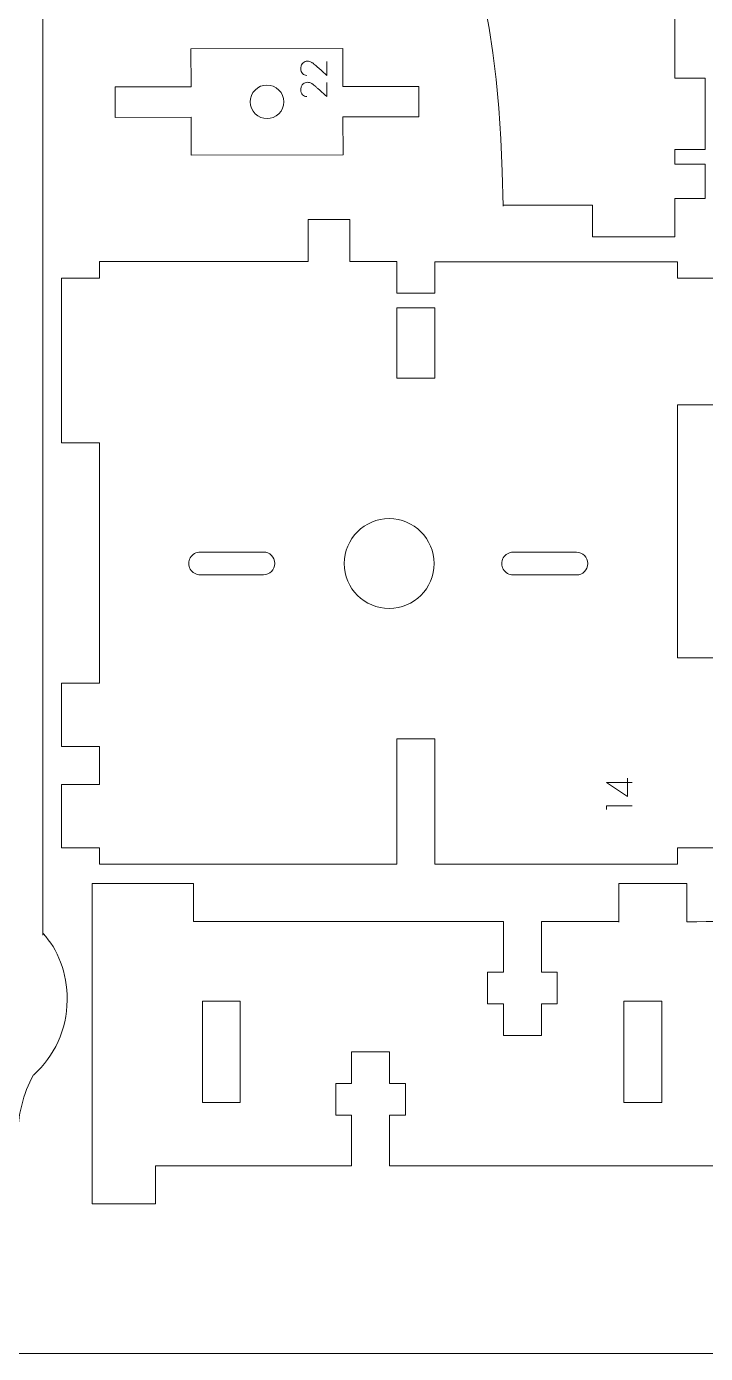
# Model space of a CAD drawing. Header units: millimetres. Extents: x 1 to 3601, y 1 to 1216.
# Drawn here: x 456.9 to 510.6, y 1.5 to 106.3 of the extents above; entities that cross this region are included whole.
import ezdxf

# ---------------------------------------------------------------- set-up
doc = ezdxf.new("R2010")
doc.units = ezdxf.units.MM
doc.layers.get('0').update_dxf_attribs({"lineweight": 5})
for name, color, linetype, lineweight in [('MARCATGE', 1, 'Continuous', 5), ('NO IMPRES', 5, 'Continuous', 5), ('TALL 1', 4, 'Continuous', 5)]:
    doc.layers.add(name, color=color, linetype=linetype, lineweight=lineweight)

msp = doc.modelspace()

# ---------------------------------------------------------------- linework, layer by layer
for points, knots in [([(499.37, 143.93), (499.37, 143.93), (499.37, 143.73), (499.37, 143.73), (499.37, 143.73), (499.37, 143.73), (499.37, 140.73), (499.37, 140.73), (499.37, 140.73), (499.37, 140.73), (494.47, 140.73), (494.47, 140.73), (494.47, 140.73), (483.69, 139.79), (481.35, 139.17), (481.44, 139.16), (481.44, 139.16), (478.98, 138.53), (475.77, 135.38), (475.96, 131.63), (475.96, 131.63), (475.96, 128.16), (478.21, 125.2), (481.33, 124.15), (481.33, 124.15), (484.51, 122.91), (494.19, 122.39), (494.6, 92.13), (494.6, 92.13), (494.6, 92.13), (494.6, 92.23), (494.6, 92.23), (494.6, 92.23), (494.6, 92.23), (501.67, 92.23), (501.67, 92.23), (501.67, 92.23), (501.67, 92.23), (501.67, 89.73), (501.67, 89.73), (501.67, 89.73), (501.67, 89.73), (508.17, 89.73), (508.17, 89.73), (508.17, 89.73), (508.17, 89.73), (508.17, 92.75), (508.17, 92.75), (508.17, 92.75), (508.17, 92.75), (510.57, 92.75), (510.57, 92.75), (510.57, 92.75), (510.57, 92.75), (510.57, 95.45), (510.57, 95.45), (510.57, 95.45), (510.57, 95.45), (508.17, 95.45), (508.17, 95.45), (508.17, 95.45), (508.17, 95.45), (508.17, 96.63), (508.17, 96.63), (508.17, 96.63), (508.17, 96.63), (510.57, 96.63), (510.57, 96.63), (510.57, 96.63), (510.57, 96.63), (510.57, 102.25), (510.57, 102.25), (510.57, 102.25), (510.57, 102.25), (508.17, 102.25), (508.17, 102.25), (508.17, 102.25), (508.17, 102.25), (508.17, 109.72), (508.17, 109.72), (508.17, 109.72), (508.17, 109.72), (508.17, 109.73), (508.17, 109.73), (508.17, 109.73), (508.17, 109.73), (504.47, 109.73), (504.47, 109.73), (504.47, 109.73), (504.47, 109.73), (504.47, 124.73), (504.47, 124.73), (504.47, 124.73), (504.47, 124.73), (508.17, 124.73), (508.17, 124.73), (508.17, 124.73), (508.17, 124.73), (508.17, 130.77), (508.17, 130.77), (508.17, 130.77), (508.17, 130.77), (510.57, 130.77), (510.57, 130.77), (510.57, 130.77), (510.57, 130.77), (510.57, 139.77), (510.57, 139.77), (510.57, 139.77), (510.57, 139.77), (508.17, 139.77), (508.17, 139.77), (508.17, 139.77), (508.17, 139.77), (508.17, 143.93), (508.17, 143.93), (508.17, 143.93), (508.17, 143.93), (499.37, 143.93), (499.37, 143.93)], [0, 0, 0, 0, 0.032258, 0.032258, 0.032258, 0.032258, 0.064516, 0.064516, 0.064516, 0.064516, 0.096774, 0.096774, 0.096774, 0.096774, 0.129032, 0.129032, 0.129032, 0.129032, 0.16129, 0.16129, 0.16129, 0.16129, 0.193548, 0.193548, 0.193548, 0.193548, 0.225806, 0.225806, 0.225806, 0.225806, 0.258065, 0.258065, 0.258065, 0.258065, 0.290323, 0.290323, 0.290323, 0.290323, 0.322581, 0.322581, 0.322581, 0.322581, 0.354839, 0.354839, 0.354839, 0.354839, 0.387097, 0.387097, 0.387097, 0.387097, 0.419355, 0.419355, 0.419355, 0.419355, 0.451613, 0.451613, 0.451613, 0.451613, 0.483871, 0.483871, 0.483871, 0.483871, 0.516129, 0.516129, 0.516129, 0.516129, 0.548387, 0.548387, 0.548387, 0.548387, 0.580645, 0.580645, 0.580645, 0.580645, 0.612903, 0.612903, 0.612903, 0.612903, 0.645161, 0.645161, 0.645161, 0.645161, 0.677419, 0.677419, 0.677419, 0.677419, 0.709677, 0.709677, 0.709677, 0.709677, 0.741935, 0.741935, 0.741935, 0.741935, 0.774194, 0.774194, 0.774194, 0.774194, 0.806452, 0.806452, 0.806452, 0.806452, 0.83871, 0.83871, 0.83871, 0.83871, 0.870968, 0.870968, 0.870968, 0.870968, 0.903226, 0.903226, 0.903226, 0.903226, 0.935484, 0.935484, 0.935484, 0.935484, 1, 1, 1, 1]), ([(456.22, 18.79), (456.22, 18.79), (456.22, 18.55), (456.22, 18.55), (456.22, 18.55), (456.22, 20.25), (456.65, 22.01), (457.47, 23.49), (457.47, 23.49), (457.47, 23.49), (457.49, 23.51), (457.49, 23.51), (457.49, 23.51), (459.11, 24.96), (460.13, 27.06), (460.13, 29.4), (460.13, 29.4), (460.13, 31.64), (459.39, 33.4), (458.23, 34.68), (458.23, 34.68), (458.23, 34.68), (458.22, 34.54), (458.22, 34.54), (458.22, 34.54), (458.22, 34.54), (458.22, 109.4), (458.22, 109.4), (458.22, 109.4), (458.22, 112.71), (455.54, 115.4), (452.22, 115.4), (452.22, 115.4), (448.91, 115.4), (446.22, 112.71), (446.22, 109.4), (446.22, 109.4), (446.22, 109.4), (446.22, 34.54), (446.22, 34.54), (446.22, 34.54), (446.22, 34.54), (446.2, 34.66), (446.2, 34.66), (446.2, 34.66), (445.05, 33.39), (444.32, 31.63), (444.32, 29.4), (444.32, 29.4), (444.32, 27.05), (445.34, 24.95), (446.96, 23.5), (446.96, 23.5), (446.96, 23.5), (446.97, 23.49), (446.97, 23.49), (446.97, 23.49), (447.79, 22.01), (448.22, 20.25), (448.22, 18.55), (448.22, 18.55), (448.22, 18.55), (448.22, 18.79), (448.22, 18.79), (448.22, 18.79), (448.22, 18.79), (448.22, 16.02), (448.22, 16.02), (448.22, 16.02), (448.22, 14.6), (448.98, 13.27), (450.22, 12.56), (450.22, 12.56), (451.46, 11.85), (452.98, 11.85), (454.22, 12.56), (454.22, 12.56), (455.46, 13.27), (456.22, 14.6), (456.22, 16.02), (456.22, 16.02), (456.22, 16.02), (456.22, 18.79), (456.22, 18.79)], [0, 0, 0, 0, 0.045455, 0.045455, 0.045455, 0.045455, 0.090909, 0.090909, 0.090909, 0.090909, 0.136364, 0.136364, 0.136364, 0.136364, 0.181818, 0.181818, 0.181818, 0.181818, 0.227273, 0.227273, 0.227273, 0.227273, 0.272727, 0.272727, 0.272727, 0.272727, 0.318182, 0.318182, 0.318182, 0.318182, 0.363636, 0.363636, 0.363636, 0.363636, 0.409091, 0.409091, 0.409091, 0.409091, 0.454545, 0.454545, 0.454545, 0.454545, 0.5, 0.5, 0.5, 0.5, 0.545455, 0.545455, 0.545455, 0.545455, 0.590909, 0.590909, 0.590909, 0.590909, 0.636364, 0.636364, 0.636364, 0.636364, 0.681818, 0.681818, 0.681818, 0.681818, 0.727273, 0.727273, 0.727273, 0.727273, 0.772727, 0.772727, 0.772727, 0.772727, 0.818182, 0.818182, 0.818182, 0.818182, 0.863636, 0.863636, 0.863636, 0.863636, 0.909091, 0.909091, 0.909091, 0.909091, 1, 1, 1, 1]), ([(481.93, 99.2), (481.93, 99.2), (487.93, 99.21), (487.93, 99.21), (487.93, 99.21), (487.93, 99.21), (487.93, 101.61), (487.93, 101.61), (487.93, 101.61), (487.93, 101.61), (481.93, 101.6), (481.93, 101.6), (481.93, 101.6), (481.93, 101.6), (481.92, 104.6), (481.92, 104.6), (481.92, 104.6), (481.92, 104.6), (469.92, 104.57), (469.92, 104.57), (469.92, 104.57), (469.92, 104.57), (469.93, 101.57), (469.93, 101.57), (469.93, 101.57), (469.93, 101.57), (463.93, 101.56), (463.93, 101.56), (463.93, 101.56), (463.93, 101.56), (463.93, 99.16), (463.93, 99.16), (463.93, 99.16), (463.93, 99.16), (469.93, 99.17), (469.93, 99.17), (469.93, 99.17), (469.93, 99.17), (469.94, 96.17), (469.94, 96.17), (469.94, 96.17), (469.94, 96.17), (481.94, 96.2), (481.94, 96.2), (481.94, 96.2), (481.94, 96.2), (481.93, 99.2), (481.93, 99.2)], [0, 0, 0, 0, 0.076923, 0.076923, 0.076923, 0.076923, 0.153846, 0.153846, 0.153846, 0.153846, 0.230769, 0.230769, 0.230769, 0.230769, 0.307692, 0.307692, 0.307692, 0.307692, 0.384615, 0.384615, 0.384615, 0.384615, 0.461538, 0.461538, 0.461538, 0.461538, 0.538462, 0.538462, 0.538462, 0.538462, 0.615385, 0.615385, 0.615385, 0.615385, 0.692308, 0.692308, 0.692308, 0.692308, 0.769231, 0.769231, 0.769231, 0.769231, 0.846154, 0.846154, 0.846154, 0.846154, 1, 1, 1, 1]), ([(479.18, 87.8), (479.18, 87.8), (479.18, 87.78), (479.18, 87.78), (479.18, 87.78), (479.18, 87.78), (462.69, 87.78), (462.69, 87.78), (462.69, 87.78), (462.69, 87.78), (462.69, 87.75), (462.69, 87.75), (462.69, 87.75), (462.69, 87.75), (462.69, 86.45), (462.69, 86.45), (462.69, 86.45), (462.69, 86.45), (459.69, 86.45), (459.69, 86.45), (459.69, 86.45), (459.69, 86.45), (459.69, 73.45), (459.69, 73.45), (459.69, 73.45), (459.69, 73.45), (462.69, 73.45), (462.69, 73.45), (462.69, 73.45), (462.69, 73.45), (462.69, 54.45), (462.69, 54.45), (462.69, 54.45), (462.69, 54.45), (459.69, 54.45), (459.69, 54.45), (459.69, 54.45), (459.69, 54.45), (459.69, 49.45), (459.69, 49.45), (459.69, 49.45), (459.69, 49.45), (462.69, 49.45), (462.69, 49.45), (462.69, 49.45), (462.69, 49.45), (462.69, 46.45), (462.69, 46.45), (462.69, 46.45), (462.69, 46.45), (459.69, 46.45), (459.69, 46.45), (459.69, 46.45), (459.69, 46.45), (459.69, 41.45), (459.69, 41.45), (459.69, 41.45), (459.69, 41.45), (462.69, 41.45), (462.69, 41.45), (462.69, 41.45), (462.69, 41.45), (462.69, 40.15), (462.69, 40.15), (462.69, 40.15), (462.69, 40.15), (486.19, 40.15), (486.19, 40.15), (486.19, 40.15), (486.19, 40.15), (486.19, 50.05), (486.19, 50.05), (486.19, 50.05), (486.19, 50.05), (489.19, 50.05), (489.19, 50.05), (489.19, 50.05), (489.19, 50.05), (489.19, 40.15), (489.19, 40.15), (489.19, 40.15), (489.19, 40.15), (508.39, 40.15), (508.39, 40.15), (508.39, 40.15), (508.39, 40.15), (508.39, 41.45), (508.39, 41.45), (508.39, 41.45), (508.39, 41.45), (511.39, 41.45), (511.39, 41.45), (511.39, 41.45), (511.39, 41.45), (511.39, 56.45), (511.39, 56.45), (511.39, 56.45), (511.39, 56.45), (508.39, 56.45), (508.39, 56.45), (508.39, 56.45), (508.39, 56.45), (508.39, 76.45), (508.39, 76.45), (508.39, 76.45), (508.39, 76.45), (511.39, 76.45), (511.39, 76.45), (511.39, 76.45), (511.39, 76.45), (511.39, 86.45), (511.39, 86.45), (511.39, 86.45), (511.39, 86.45), (508.39, 86.45), (508.39, 86.45), (508.39, 86.45), (508.39, 86.45), (508.39, 87.75), (508.39, 87.75), (508.39, 87.75), (508.39, 87.75), (489.19, 87.75), (489.19, 87.75), (489.19, 87.75), (489.19, 87.75), (489.19, 85.28), (489.19, 85.28), (489.19, 85.28), (489.19, 85.28), (486.19, 85.28), (486.19, 85.28), (486.19, 85.28), (486.19, 85.28), (486.19, 87.78), (486.19, 87.78), (486.19, 87.78), (486.19, 87.78), (482.48, 87.78), (482.48, 87.78), (482.48, 87.78), (482.48, 87.78), (482.48, 87.8), (482.48, 87.8), (482.48, 87.8), (482.48, 87.8), (482.48, 91.1), (482.48, 91.1), (482.48, 91.1), (482.48, 91.1), (479.18, 91.1), (479.18, 91.1), (479.18, 91.1), (479.18, 91.1), (479.18, 87.8), (479.18, 87.8)], [0, 0, 0, 0, 0.025, 0.025, 0.025, 0.025, 0.05, 0.05, 0.05, 0.05, 0.075, 0.075, 0.075, 0.075, 0.1, 0.1, 0.1, 0.1, 0.125, 0.125, 0.125, 0.125, 0.15, 0.15, 0.15, 0.15, 0.175, 0.175, 0.175, 0.175, 0.2, 0.2, 0.2, 0.2, 0.225, 0.225, 0.225, 0.225, 0.25, 0.25, 0.25, 0.25, 0.275, 0.275, 0.275, 0.275, 0.3, 0.3, 0.3, 0.3, 0.325, 0.325, 0.325, 0.325, 0.35, 0.35, 0.35, 0.35, 0.375, 0.375, 0.375, 0.375, 0.4, 0.4, 0.4, 0.4, 0.425, 0.425, 0.425, 0.425, 0.45, 0.45, 0.45, 0.45, 0.475, 0.475, 0.475, 0.475, 0.5, 0.5, 0.5, 0.5, 0.525, 0.525, 0.525, 0.525, 0.55, 0.55, 0.55, 0.55, 0.575, 0.575, 0.575, 0.575, 0.6, 0.6, 0.6, 0.6, 0.625, 0.625, 0.625, 0.625, 0.65, 0.65, 0.65, 0.65, 0.675, 0.675, 0.675, 0.675, 0.7, 0.7, 0.7, 0.7, 0.725, 0.725, 0.725, 0.725, 0.75, 0.75, 0.75, 0.75, 0.775, 0.775, 0.775, 0.775, 0.8, 0.8, 0.8, 0.8, 0.825, 0.825, 0.825, 0.825, 0.85, 0.85, 0.85, 0.85, 0.875, 0.875, 0.875, 0.875, 0.9, 0.9, 0.9, 0.9, 0.925, 0.925, 0.925, 0.925, 0.95, 0.95, 0.95, 0.95, 1, 1, 1, 1]), ([(503.75, 38.61), (503.75, 38.61), (503.75, 38.57), (503.75, 38.57), (503.75, 38.57), (503.75, 38.57), (503.75, 35.57), (503.75, 35.57), (503.75, 35.57), (503.75, 35.57), (503.75, 35.61), (503.75, 35.61), (503.75, 35.61), (503.75, 35.61), (497.62, 35.61), (497.62, 35.61), (497.62, 35.61), (497.62, 35.61), (497.62, 31.61), (497.62, 31.61), (497.62, 31.61), (497.62, 31.61), (498.87, 31.61), (498.87, 31.61), (498.87, 31.61), (498.87, 31.61), (498.87, 29.11), (498.87, 29.11), (498.87, 29.11), (498.87, 29.11), (497.62, 29.11), (497.62, 29.11), (497.62, 29.11), (497.62, 29.11), (497.62, 26.61), (497.62, 26.61), (497.62, 26.61), (497.62, 26.61), (494.62, 26.61), (494.62, 26.61), (494.62, 26.61), (494.62, 26.61), (494.62, 29.11), (494.62, 29.11), (494.62, 29.11), (494.62, 29.11), (493.37, 29.11), (493.37, 29.11), (493.37, 29.11), (493.37, 29.11), (493.37, 31.61), (493.37, 31.61), (493.37, 31.61), (493.37, 31.61), (494.62, 31.61), (494.62, 31.61), (494.62, 31.61), (494.62, 31.61), (494.62, 35.61), (494.62, 35.61), (494.62, 35.61), (494.62, 35.61), (470.12, 35.61), (470.12, 35.61), (470.12, 35.61), (470.12, 35.61), (470.12, 38.61), (470.12, 38.61), (470.12, 38.61), (470.12, 38.61), (462.12, 38.61), (462.12, 38.61), (462.12, 38.61), (462.12, 38.61), (462.12, 13.31), (462.12, 13.31), (462.12, 13.31), (462.12, 13.31), (467.12, 13.31), (467.12, 13.31), (467.12, 13.31), (467.12, 13.31), (467.12, 16.31), (467.12, 16.31), (467.12, 16.31), (467.12, 16.31), (482.62, 16.31), (482.62, 16.31), (482.62, 16.31), (482.62, 16.31), (482.62, 20.31), (482.62, 20.31), (482.62, 20.31), (482.62, 20.31), (481.37, 20.31), (481.37, 20.31), (481.37, 20.31), (481.37, 20.31), (481.37, 22.81), (481.37, 22.81), (481.37, 22.81), (481.37, 22.81), (482.62, 22.81), (482.62, 22.81), (482.62, 22.81), (482.62, 22.81), (482.62, 25.31), (482.62, 25.31), (482.62, 25.31), (482.62, 25.31), (485.62, 25.31), (485.62, 25.31), (485.62, 25.31), (485.62, 25.31), (485.62, 22.81), (485.62, 22.81), (485.62, 22.81), (485.62, 22.81), (486.87, 22.81), (486.87, 22.81), (486.87, 22.81), (486.87, 22.81), (486.87, 20.31), (486.87, 20.31), (486.87, 20.31), (486.87, 20.31), (485.62, 20.31), (485.62, 20.31), (485.62, 20.31), (485.62, 20.31), (485.62, 16.31), (485.62, 16.31), (485.62, 16.31), (485.62, 16.31), (514.62, 16.31), (514.62, 16.31), (514.62, 16.31), (514.62, 16.31), (514.62, 13.31), (514.62, 13.31), (514.62, 13.31), (514.62, 13.31), (522.12, 13.31), (522.12, 13.31), (522.12, 13.31), (522.12, 13.31), (522.12, 30.67), (522.12, 30.67), (522.12, 30.67), (522.12, 30.67), (516.24, 30.67), (516.24, 30.67), (516.24, 30.67), (514.58, 30.67), (514.35, 32.03), (514.28, 33.69), (514.28, 33.69), (514.2, 35.8), (513.65, 35.64), (509.12, 35.59), (509.12, 35.59), (509.12, 36.48), (509.12, 37.53), (509.12, 38.61), (509.12, 38.61), (509.12, 38.61), (503.75, 38.61), (503.75, 38.61)], [0, 0, 0, 0, 0.023256, 0.023256, 0.023256, 0.023256, 0.046512, 0.046512, 0.046512, 0.046512, 0.069767, 0.069767, 0.069767, 0.069767, 0.093023, 0.093023, 0.093023, 0.093023, 0.116279, 0.116279, 0.116279, 0.116279, 0.139535, 0.139535, 0.139535, 0.139535, 0.162791, 0.162791, 0.162791, 0.162791, 0.186047, 0.186047, 0.186047, 0.186047, 0.209302, 0.209302, 0.209302, 0.209302, 0.232558, 0.232558, 0.232558, 0.232558, 0.255814, 0.255814, 0.255814, 0.255814, 0.27907, 0.27907, 0.27907, 0.27907, 0.302326, 0.302326, 0.302326, 0.302326, 0.325581, 0.325581, 0.325581, 0.325581, 0.348837, 0.348837, 0.348837, 0.348837, 0.372093, 0.372093, 0.372093, 0.372093, 0.395349, 0.395349, 0.395349, 0.395349, 0.418605, 0.418605, 0.418605, 0.418605, 0.44186, 0.44186, 0.44186, 0.44186, 0.465116, 0.465116, 0.465116, 0.465116, 0.488372, 0.488372, 0.488372, 0.488372, 0.511628, 0.511628, 0.511628, 0.511628, 0.534884, 0.534884, 0.534884, 0.534884, 0.55814, 0.55814, 0.55814, 0.55814, 0.581395, 0.581395, 0.581395, 0.581395, 0.604651, 0.604651, 0.604651, 0.604651, 0.627907, 0.627907, 0.627907, 0.627907, 0.651163, 0.651163, 0.651163, 0.651163, 0.674419, 0.674419, 0.674419, 0.674419, 0.697674, 0.697674, 0.697674, 0.697674, 0.72093, 0.72093, 0.72093, 0.72093, 0.744186, 0.744186, 0.744186, 0.744186, 0.767442, 0.767442, 0.767442, 0.767442, 0.790698, 0.790698, 0.790698, 0.790698, 0.813953, 0.813953, 0.813953, 0.813953, 0.837209, 0.837209, 0.837209, 0.837209, 0.860465, 0.860465, 0.860465, 0.860465, 0.883721, 0.883721, 0.883721, 0.883721, 0.906977, 0.906977, 0.906977, 0.906977, 0.930233, 0.930233, 0.930233, 0.930233, 0.953488, 0.953488, 0.953488, 0.953488, 1, 1, 1, 1])]:
    msp.add_open_spline(points, degree=3, knots=knots)
at = {"layer": 'MARCATGE'}
for points, knots in [([(480.66, 102.47), (480.47, 102.64), (480.3, 102.79), (480.15, 102.93), (480.15, 102.93), (480.08, 102.99), (480.02, 103.05), (479.95, 103.1), (479.95, 103.1), (479.89, 103.16), (479.83, 103.21), (479.78, 103.26), (479.78, 103.26), (479.73, 103.31), (479.68, 103.34), (479.64, 103.37), (479.64, 103.37), (479.61, 103.41), (479.59, 103.42), (479.58, 103.43), (479.58, 103.43), (479.56, 103.44), (479.53, 103.46), (479.51, 103.48), (479.51, 103.48), (479.48, 103.49), (479.45, 103.51), (479.42, 103.53), (479.42, 103.53), (479.38, 103.55), (479.34, 103.56), (479.3, 103.58), (479.3, 103.58), (479.25, 103.59), (479.19, 103.6), (479.13, 103.6), (479.13, 103.6), (479.07, 103.6), (479.01, 103.59), (478.95, 103.57), (478.95, 103.57), (478.88, 103.54), (478.83, 103.51), (478.78, 103.47), (478.78, 103.47), (478.73, 103.43), (478.69, 103.37), (478.66, 103.3), (478.66, 103.3), (478.63, 103.23), (478.61, 103.15), (478.61, 103.05), (478.61, 103.05), (478.61, 102.85), (478.66, 102.71), (478.74, 102.62), (478.74, 102.62), (478.82, 102.52), (478.94, 102.48), (479.08, 102.48), (479.08, 102.48), (478.94, 102.48), (478.82, 102.52), (478.74, 102.62), (478.74, 102.62), (478.66, 102.71), (478.61, 102.85), (478.61, 103.05), (478.61, 103.05), (478.61, 103.15), (478.63, 103.23), (478.66, 103.3), (478.66, 103.3), (478.69, 103.37), (478.73, 103.43), (478.78, 103.47), (478.78, 103.47), (478.83, 103.51), (478.88, 103.54), (478.95, 103.57), (478.95, 103.57), (479.01, 103.59), (479.07, 103.6), (479.13, 103.6), (479.13, 103.6), (479.19, 103.6), (479.25, 103.59), (479.3, 103.58), (479.3, 103.58), (479.34, 103.56), (479.38, 103.55), (479.42, 103.53), (479.42, 103.53), (479.45, 103.51), (479.48, 103.49), (479.51, 103.48), (479.51, 103.48), (479.53, 103.46), (479.56, 103.44), (479.58, 103.43), (479.58, 103.43), (479.59, 103.42), (479.61, 103.41), (479.64, 103.37), (479.64, 103.37), (479.68, 103.34), (479.73, 103.31), (479.78, 103.26), (479.78, 103.26), (479.83, 103.21), (479.89, 103.16), (479.95, 103.1), (479.95, 103.1), (480.02, 103.05), (480.08, 102.99), (480.15, 102.93), (480.15, 102.93), (480.3, 102.79), (480.47, 102.64), (480.66, 102.47), (480.66, 102.47), (480.66, 102.47), (480.66, 103.58), (480.66, 103.58), (480.66, 103.58), (480.66, 103.58), (480.66, 102.47), (480.66, 102.47)], [0, 0, 0, 0, 0.030303, 0.030303, 0.030303, 0.030303, 0.060606, 0.060606, 0.060606, 0.060606, 0.090909, 0.090909, 0.090909, 0.090909, 0.121212, 0.121212, 0.121212, 0.121212, 0.151515, 0.151515, 0.151515, 0.151515, 0.181818, 0.181818, 0.181818, 0.181818, 0.212121, 0.212121, 0.212121, 0.212121, 0.242424, 0.242424, 0.242424, 0.242424, 0.272727, 0.272727, 0.272727, 0.272727, 0.30303, 0.30303, 0.30303, 0.30303, 0.333333, 0.333333, 0.333333, 0.333333, 0.363636, 0.363636, 0.363636, 0.363636, 0.393939, 0.393939, 0.393939, 0.393939, 0.424242, 0.424242, 0.424242, 0.424242, 0.454545, 0.454545, 0.454545, 0.454545, 0.484848, 0.484848, 0.484848, 0.484848, 0.515152, 0.515152, 0.515152, 0.515152, 0.545455, 0.545455, 0.545455, 0.545455, 0.575758, 0.575758, 0.575758, 0.575758, 0.606061, 0.606061, 0.606061, 0.606061, 0.636364, 0.636364, 0.636364, 0.636364, 0.666667, 0.666667, 0.666667, 0.666667, 0.69697, 0.69697, 0.69697, 0.69697, 0.727273, 0.727273, 0.727273, 0.727273, 0.757576, 0.757576, 0.757576, 0.757576, 0.787879, 0.787879, 0.787879, 0.787879, 0.818182, 0.818182, 0.818182, 0.818182, 0.848485, 0.848485, 0.848485, 0.848485, 0.878788, 0.878788, 0.878788, 0.878788, 0.909091, 0.909091, 0.909091, 0.909091, 0.939394, 0.939394, 0.939394, 0.939394, 1, 1, 1, 1]), ([(480.66, 100.8), (480.47, 100.97), (480.3, 101.12), (480.15, 101.26), (480.15, 101.26), (480.08, 101.32), (480.02, 101.38), (479.95, 101.43), (479.95, 101.43), (479.89, 101.49), (479.83, 101.54), (479.78, 101.59), (479.78, 101.59), (479.73, 101.63), (479.68, 101.67), (479.64, 101.7), (479.64, 101.7), (479.61, 101.74), (479.59, 101.75), (479.58, 101.76), (479.58, 101.76), (479.56, 101.77), (479.53, 101.79), (479.51, 101.8), (479.51, 101.8), (479.48, 101.82), (479.45, 101.84), (479.42, 101.86), (479.42, 101.86), (479.38, 101.88), (479.34, 101.89), (479.3, 101.91), (479.3, 101.91), (479.25, 101.92), (479.19, 101.93), (479.13, 101.93), (479.13, 101.93), (479.07, 101.93), (479.01, 101.92), (478.95, 101.89), (478.95, 101.89), (478.88, 101.87), (478.83, 101.84), (478.78, 101.8), (478.78, 101.8), (478.73, 101.76), (478.69, 101.7), (478.66, 101.63), (478.66, 101.63), (478.63, 101.56), (478.61, 101.48), (478.61, 101.38), (478.61, 101.38), (478.61, 101.18), (478.66, 101.04), (478.74, 100.94), (478.74, 100.94), (478.82, 100.85), (478.94, 100.81), (479.08, 100.81), (479.08, 100.81), (478.94, 100.81), (478.82, 100.85), (478.74, 100.94), (478.74, 100.94), (478.66, 101.04), (478.61, 101.18), (478.61, 101.38), (478.61, 101.38), (478.61, 101.48), (478.63, 101.56), (478.66, 101.63), (478.66, 101.63), (478.69, 101.7), (478.73, 101.76), (478.78, 101.8), (478.78, 101.8), (478.83, 101.84), (478.88, 101.87), (478.95, 101.89), (478.95, 101.89), (479.01, 101.92), (479.07, 101.93), (479.13, 101.93), (479.13, 101.93), (479.19, 101.93), (479.25, 101.92), (479.3, 101.91), (479.3, 101.91), (479.34, 101.89), (479.38, 101.88), (479.42, 101.86), (479.42, 101.86), (479.45, 101.84), (479.48, 101.82), (479.51, 101.8), (479.51, 101.8), (479.53, 101.79), (479.56, 101.77), (479.58, 101.76), (479.58, 101.76), (479.59, 101.75), (479.61, 101.74), (479.64, 101.7), (479.64, 101.7), (479.68, 101.67), (479.73, 101.63), (479.78, 101.59), (479.78, 101.59), (479.83, 101.54), (479.89, 101.49), (479.95, 101.43), (479.95, 101.43), (480.02, 101.38), (480.08, 101.32), (480.15, 101.26), (480.15, 101.26), (480.3, 101.12), (480.47, 100.97), (480.66, 100.8), (480.66, 100.8), (480.66, 100.8), (480.66, 101.91), (480.66, 101.91), (480.66, 101.91), (480.66, 101.91), (480.66, 100.8), (480.66, 100.8)], [0, 0, 0, 0, 0.030303, 0.030303, 0.030303, 0.030303, 0.060606, 0.060606, 0.060606, 0.060606, 0.090909, 0.090909, 0.090909, 0.090909, 0.121212, 0.121212, 0.121212, 0.121212, 0.151515, 0.151515, 0.151515, 0.151515, 0.181818, 0.181818, 0.181818, 0.181818, 0.212121, 0.212121, 0.212121, 0.212121, 0.242424, 0.242424, 0.242424, 0.242424, 0.272727, 0.272727, 0.272727, 0.272727, 0.30303, 0.30303, 0.30303, 0.30303, 0.333333, 0.333333, 0.333333, 0.333333, 0.363636, 0.363636, 0.363636, 0.363636, 0.393939, 0.393939, 0.393939, 0.393939, 0.424242, 0.424242, 0.424242, 0.424242, 0.454545, 0.454545, 0.454545, 0.454545, 0.484848, 0.484848, 0.484848, 0.484848, 0.515152, 0.515152, 0.515152, 0.515152, 0.545455, 0.545455, 0.545455, 0.545455, 0.575758, 0.575758, 0.575758, 0.575758, 0.606061, 0.606061, 0.606061, 0.606061, 0.636364, 0.636364, 0.636364, 0.636364, 0.666667, 0.666667, 0.666667, 0.666667, 0.69697, 0.69697, 0.69697, 0.69697, 0.727273, 0.727273, 0.727273, 0.727273, 0.757576, 0.757576, 0.757576, 0.757576, 0.787879, 0.787879, 0.787879, 0.787879, 0.818182, 0.818182, 0.818182, 0.818182, 0.848485, 0.848485, 0.848485, 0.848485, 0.878788, 0.878788, 0.878788, 0.878788, 0.909091, 0.909091, 0.909091, 0.909091, 0.939394, 0.939394, 0.939394, 0.939394, 1, 1, 1, 1]), ([(502.76, 46.61), (502.76, 46.61), (504.42, 45.5), (504.42, 45.5), (504.42, 45.5), (504.42, 45.5), (504.42, 46.94), (504.42, 46.94), (504.42, 46.94), (504.42, 46.94), (504.42, 45.5), (504.42, 45.5), (504.42, 45.5), (504.42, 45.5), (502.76, 46.61), (502.76, 46.61), (502.76, 46.61), (502.76, 46.61), (504.8, 46.61), (504.8, 46.61), (504.8, 46.61), (504.8, 46.61), (502.76, 46.61), (502.76, 46.61)], [0, 0, 0, 0, 0.142857, 0.142857, 0.142857, 0.142857, 0.285714, 0.285714, 0.285714, 0.285714, 0.428571, 0.428571, 0.428571, 0.428571, 0.571429, 0.571429, 0.571429, 0.571429, 0.714286, 0.714286, 0.714286, 0.714286, 1, 1, 1, 1]), ([(502.77, 44.75), (502.77, 44.75), (502.77, 44.46), (502.77, 44.46), (502.77, 44.46), (502.77, 44.46), (502.77, 44.75), (502.77, 44.75), (502.77, 44.75), (502.77, 44.75), (504.8, 44.75), (504.8, 44.75), (504.8, 44.75), (504.8, 44.75), (502.77, 44.75), (502.77, 44.75)], [0, 0, 0, 0, 0.2, 0.2, 0.2, 0.2, 0.4, 0.4, 0.4, 0.4, 0.6, 0.6, 0.6, 0.6, 1, 1, 1, 1])]:
    msp.add_open_spline(points, degree=3, knots=knots, dxfattribs=at)
at = {"layer": 'NO IMPRES'}
msp.add_lwpolyline([(0.74, 1.48), (0.74, 301.48), (600.74, 301.48), (600.74, 1.48)], close=True, dxfattribs=at)
at = {"layer": 'TALL 1'}
for points, knots in [([(474.99, 101.32), (474.48, 100.8), (474.48, 99.96), (475, 99.45), (475, 99.45), (475.52, 98.93), (476.35, 98.93), (476.87, 99.45), (476.87, 99.45), (477.39, 99.97), (477.39, 100.81), (476.87, 101.32), (476.87, 101.32), (476.35, 101.84), (475.51, 101.84), (474.99, 101.32)], [0, 0, 0, 0, 0.2, 0.2, 0.2, 0.2, 0.4, 0.4, 0.4, 0.4, 0.6, 0.6, 0.6, 0.6, 1, 1, 1, 1]), ([(486.19, 84.1), (486.19, 84.1), (489.19, 84.1), (489.19, 84.1), (489.19, 84.1), (489.19, 84.1), (489.19, 78.55), (489.19, 78.55), (489.19, 78.55), (489.19, 78.55), (486.19, 78.55), (486.19, 78.55), (486.19, 78.55), (486.19, 78.55), (486.19, 84.1), (486.19, 84.1)], [0, 0, 0, 0, 0.2, 0.2, 0.2, 0.2, 0.4, 0.4, 0.4, 0.4, 0.6, 0.6, 0.6, 0.6, 1, 1, 1, 1]), ([(489.14, 63.9), (489.14, 65.86), (487.55, 67.45), (485.59, 67.45), (485.59, 67.45), (483.63, 67.45), (482.04, 65.86), (482.04, 63.9), (482.04, 63.9), (482.04, 61.93), (483.63, 60.35), (485.59, 60.35), (485.59, 60.35), (487.55, 60.35), (489.14, 61.93), (489.14, 63.9)], [0, 0, 0, 0, 0.2, 0.2, 0.2, 0.2, 0.4, 0.4, 0.4, 0.4, 0.6, 0.6, 0.6, 0.6, 1, 1, 1, 1]), ([(475.65, 64.81), (476.15, 64.81), (476.55, 64.41), (476.55, 63.91), (476.55, 63.91), (476.55, 63.41), (476.15, 63.01), (475.65, 63.01), (475.65, 63.01), (475.65, 63.01), (470.65, 63.01), (470.65, 63.01), (470.65, 63.01), (470.33, 63.01), (470.03, 63.18), (469.87, 63.46), (469.87, 63.46), (469.71, 63.74), (469.71, 64.08), (469.87, 64.36), (469.87, 64.36), (470.03, 64.64), (470.33, 64.81), (470.65, 64.81), (470.65, 64.81), (470.65, 64.81), (475.65, 64.81), (475.65, 64.81)], [0, 0, 0, 0, 0.125, 0.125, 0.125, 0.125, 0.25, 0.25, 0.25, 0.25, 0.375, 0.375, 0.375, 0.375, 0.5, 0.5, 0.5, 0.5, 0.625, 0.625, 0.625, 0.625, 0.75, 0.75, 0.75, 0.75, 1, 1, 1, 1]), ([(500.39, 64.8), (500.89, 64.8), (501.29, 64.39), (501.29, 63.9), (501.29, 63.9), (501.29, 63.4), (500.89, 63), (500.39, 63), (500.39, 63), (500.39, 63), (495.39, 63), (495.39, 63), (495.39, 63), (495.07, 63), (494.77, 63.17), (494.61, 63.45), (494.61, 63.45), (494.45, 63.72), (494.45, 64.07), (494.61, 64.35), (494.61, 64.35), (494.77, 64.62), (495.07, 64.8), (495.39, 64.8), (495.39, 64.8), (495.39, 64.8), (500.39, 64.8), (500.39, 64.8)], [0, 0, 0, 0, 0.125, 0.125, 0.125, 0.125, 0.25, 0.25, 0.25, 0.25, 0.375, 0.375, 0.375, 0.375, 0.5, 0.5, 0.5, 0.5, 0.625, 0.625, 0.625, 0.625, 0.75, 0.75, 0.75, 0.75, 1, 1, 1, 1]), ([(470.82, 29.31), (470.82, 29.31), (473.82, 29.31), (473.82, 29.31), (473.82, 29.31), (473.82, 29.31), (473.82, 21.31), (473.82, 21.31), (473.82, 21.31), (473.82, 21.31), (470.82, 21.31), (470.82, 21.31), (470.82, 21.31), (470.82, 21.31), (470.82, 29.31), (470.82, 29.31)], [0, 0, 0, 0, 0.2, 0.2, 0.2, 0.2, 0.4, 0.4, 0.4, 0.4, 0.6, 0.6, 0.6, 0.6, 1, 1, 1, 1]), ([(504.14, 29.31), (504.14, 29.31), (507.14, 29.31), (507.14, 29.31), (507.14, 29.31), (507.14, 29.31), (507.14, 21.31), (507.14, 21.31), (507.14, 21.31), (507.14, 21.31), (504.14, 21.31), (504.14, 21.31), (504.14, 21.31), (504.14, 21.31), (504.14, 29.31), (504.14, 29.31)], [0, 0, 0, 0, 0.2, 0.2, 0.2, 0.2, 0.4, 0.4, 0.4, 0.4, 0.6, 0.6, 0.6, 0.6, 1, 1, 1, 1])]:
    msp.add_open_spline(points, degree=3, knots=knots, dxfattribs=at)

doc.saveas('drawing.dxf')
